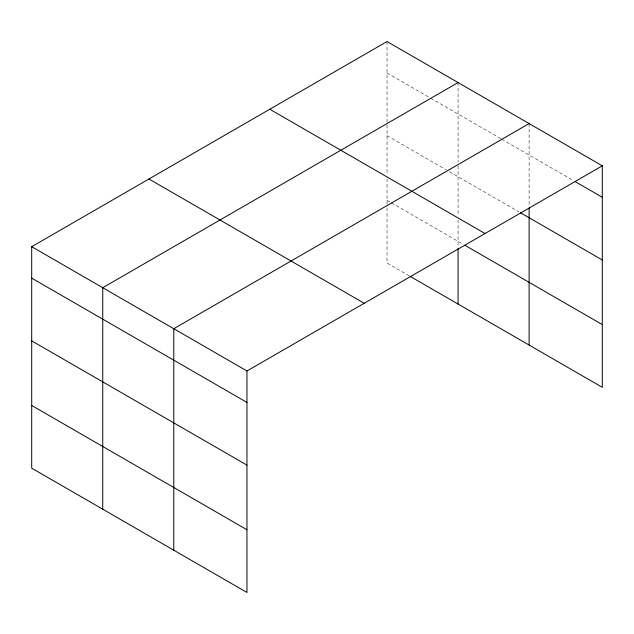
<?xml version="1.0" encoding="UTF-8"?>
<svg xmlns="http://www.w3.org/2000/svg" width="634" height="634" viewBox="0 0 634 634"><rect width="100%" height="100%" fill="white"/><g stroke="black" fill="none" stroke-linecap="round" stroke-linejoin="round"><path stroke-width="0.48" stroke-dasharray="3.17 2.38" d="M387.033 72.997L429.828 97.699M430.684 98.199L500.868 138.711M501.724 139.211L573.366 180.571M387.033 135.708L446.09 169.801M449.514 171.774L518.842 211.804M387.033 200.312L390.457 202.294M391.313 202.785L463.208 244.296M409.287 275.869L387.033 263.023L387.033 205.218M529.113 123.567L529.113 206.953M458.073 82.555L458.073 162.019M458.073 165.942L458.073 215.877M458.073 219.792L458.073 247.205M387.033 41.543L387.033 123.947M387.033 124.93L387.033 174.865M387.033 178.78L387.033 204.235"/><path stroke-width="0.95" d="M602.3 165.823L387.033 41.543L31.7 246.689L31.7 468.177L246.967 592.457L246.967 370.977L602.3 165.823L602.3 387.311L410.143 276.369M458.073 82.555L102.74 287.701L102.74 509.189M529.113 123.567L173.779 328.721L173.779 550.201M575.07 181.554L602.3 197.277M520.554 212.794L602.3 259.988M269.775 109.238L485.042 233.526M464.92 245.279L602.3 324.6M148.958 178.994L364.225 303.274M31.7 246.689L246.967 370.977M31.7 278.144L246.967 402.432M31.7 340.854L246.967 465.134M31.7 405.467L246.967 529.747M529.113 207.936L529.113 345.054M458.073 248.187L458.073 304.043"/></g></svg>
